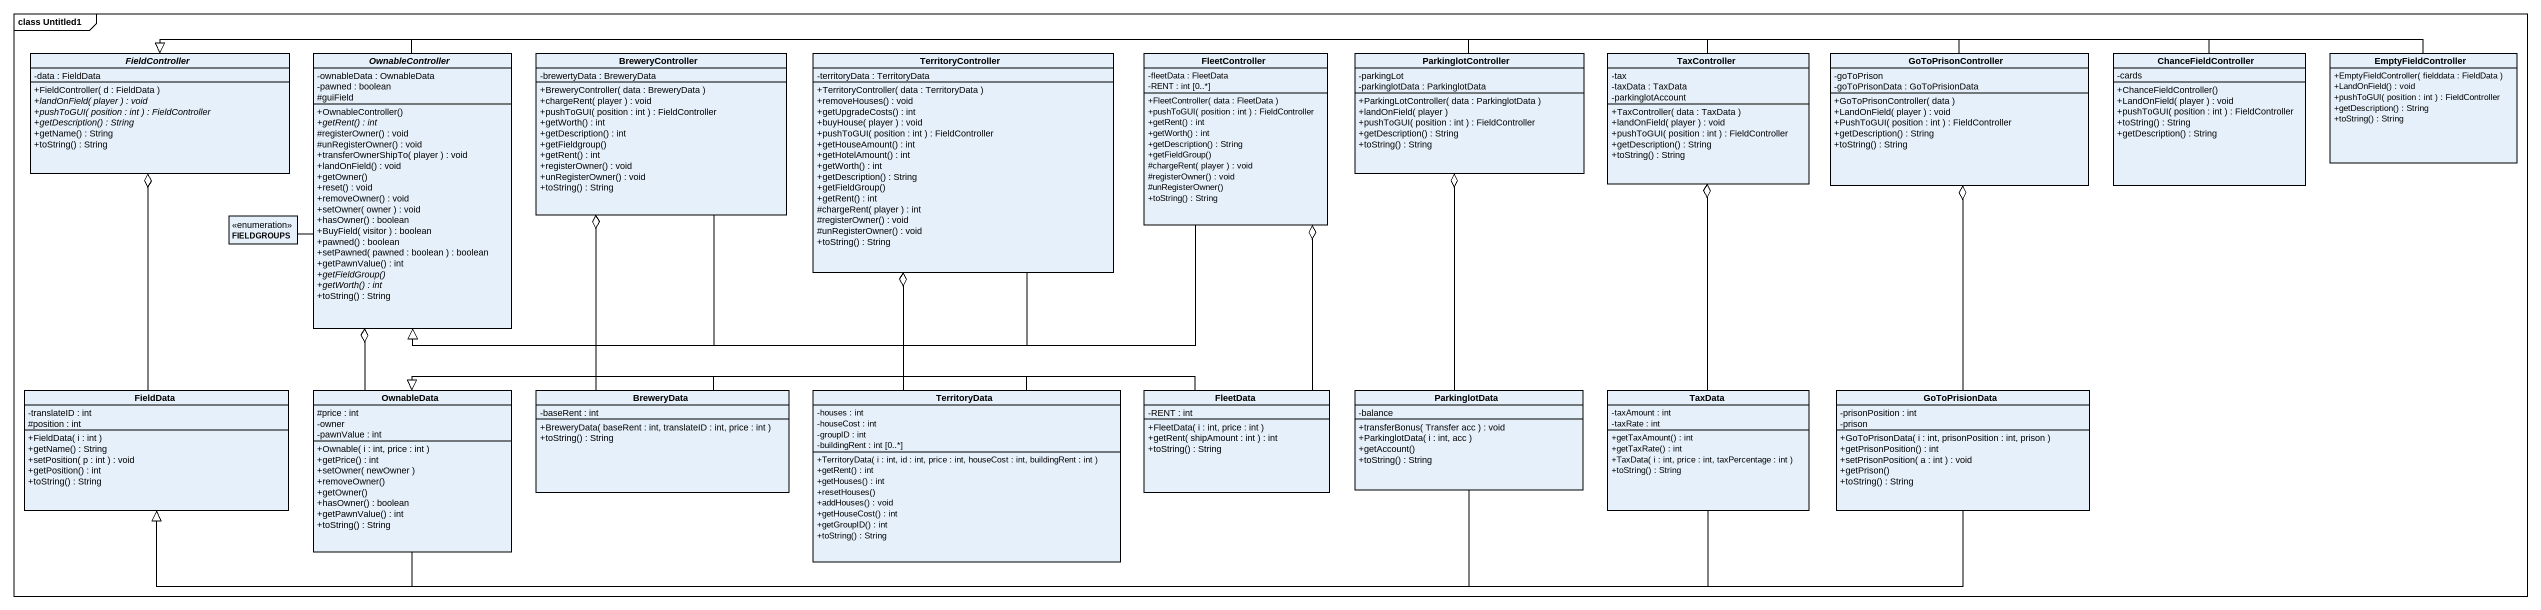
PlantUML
@startuml
mainframe class Untitled1
hide circle
hide empty members
skinparam classAttributeIconSize 0
abstract class FieldController {
  -data : FieldData
  +FieldController( d : FieldData )
  {abstract} +landOnField( player ) : void
  {abstract} +pushToGUI( position : int ) : FieldController
  {abstract} +getDescription() : String
  +getName() : String
  +toString() : String
}
abstract class OwnableController {
  -ownableData : OwnableData
  -pawned : boolean
  #guiField
  +OwnableController()
  {abstract} +getRent() : int
  #registerOwner() : void
  #unRegisterOwner() : void
  +transferOwnerShipTo( player ) : void
  +landOnField() : void
  +getOwner()
  +reset() : void
  +removeOwner() : void
  +setOwner( owner ) : void
  +hasOwner() : boolean
  +BuyField( visitor ) : boolean
  +pawned() : boolean
  +setPawned( pawned : boolean ) : boolean
  +getPawnValue() : int
  {abstract} +getFieldGroup()
  {abstract} +getWorth() : int
  +toString() : String
}
class BreweryController {
  -brewertyData : BreweryData
  +BreweryController( data : BreweryData )
  +chargeRent( player ) : void
  +pushToGUI( position : int ) : FieldController
  +getWorth() : int
  +getDescription() : int
  +getFieldgroup()
  +getRent() : int
  +registerOwner() : void
  +unRegisterOwner() : void
  +toString() : String
}
class TerritoryController {
  -territoryData : TerritoryData
  +TerritoryController( data : TerritoryData )
  +removeHouses() : void
  +getUpgradeCosts() : int
  +buyHouse( player ) : void
  +pushToGUI( position : int ) : FieldController
  +getHouseAmount() : int
  +getHotelAmount() : int
  +getWorth() : int
  +getDescription() : String
  +getFieldGroup()
  +getRent() : int
  #chargeRent( player ) : int
  #registerOwner() : void
  #unRegisterOwner() : void
  +toString() : String
}
class FleetController {
  -fleetData : FleetData
  -RENT : int [0..*]
  +FleetController( data : FleetData )
  +pushToGUI( position : int ) : FieldController
  +getRent() : int
  +getWorth() : int
  +getDescription() : String
  +getFieldGroup()
  #chargeRent( player ) : void
  #registerOwner() : void
  #unRegisterOwner()
  +toString() : String
}
class ParkinglotController {
  -parkingLot
  -parkinglotData : ParkinglotData
  +ParkingLotController( data : ParkinglotData )
  +landOnField( player )
  +pushToGUI( position : int ) : FieldController
  +getDescription() : String
  +toString() : String
}
class TaxController {
  -tax
  -taxData : TaxData
  -parkinglotAccount
  +TaxController( data : TaxData )
  +landOnField( player ) : void
  +pushToGUI( position : int ) : FieldController
  +getDescription() : String
  +toString() : String
}
class GoToPrisonController {
  -goToPrison
  -goToPrisonData : GoToPrisionData
  +GoToPrisonController( data )
  +LandOnField( player ) : void
  +PushToGUI( position : int ) : FieldController
  +getDescription() : String
  +toString() : String
}
class ChanceFieldController {
  -cards
  +ChanceFieldController()
  +LandOnField( player ) : void
  +pushToGUI( position : int ) : FieldController
  +toString() : String
  +getDescription() : String
}
class EmptyFieldController {
  +EmptyFieldController( fielddata : FieldData )
  +LandOnField() : void
  +pushToGUI( position : int ) : FieldController
  +getDescription() : String
  +toString() : String
}
enum FIELDGROUPS
class FieldData {
  -translateID : int
  #position : int
  +FieldData( i : int )
  +getName() : String
  +setPosition( p : int ) : void
  +getPosition() : int
  +toString() : String
}
class OwnableData {
  #price : int
  -owner
  -pawnValue : int
  +Ownable( i : int, price : int )
  +getPrice() : int
  +setOwner( newOwner )
  +removeOwner()
  +getOwner()
  +hasOwner() : boolean
  +getPawnValue() : int
  +toString() : String
}
class BreweryData {
  -baseRent : int
  +BreweryData( baseRent : int, translateID : int, price : int )
  +toString() : String
}
class TerritoryData {
  -houses : int
  -houseCost : int
  -groupID : int
  -buildingRent : int [0..*]
  +TerritoryData( i : int, id : int, price : int, houseCost : int, buildingRent : int )
  +getRent() : int
  +getHouses() : int
  +resetHouses()
  +addHouses() : void
  +getHouseCost() : int
  +getGroupID() : int
  +toString() : String
}
class FleetData {
  -RENT : int
  +FleetData( i : int, price : int )
  +getRent( shipAmount : int ) : int
  +toString() : String
}
class ParkinglotData {
  -balance
  +transferBonus( Transfer acc ) : void
  +ParkinglotData( i : int, acc )
  +getAccount()
  +toString() : String
}
class TaxData {
  -taxAmount : int
  -taxRate : int
  +getTaxAmount() : int
  +getTaxRate() : int
  +TaxData( i : int, price : int, taxPercentage : int )
  +toString() : String
}
class GoToPrisionData {
  -prisonPosition : int
  -prison
  +GoToPrisonData( i : int, prisonPosition : int, prison )
  +getPrisonPosition() : int
  +setPrisonPosition( a : int ) : void
  +getPrison()
  +toString() : String
}
FieldController o-- FieldData
OwnableController -left-|> FieldController
OwnableController o-- OwnableData
BreweryController -left-|> OwnableController
BreweryController o-- BreweryData
TerritoryController -left-|> OwnableController
TerritoryController o-- TerritoryData
FleetController -left-|> OwnableController
FleetController o-- FleetData
ParkinglotController -left-|> FieldController
ParkinglotController o-- ParkinglotData
TaxController -left-|> FieldController
TaxController o-- TaxData
GoToPrisonController -left-|> FieldController
GoToPrisonController o-- GoToPrisionData
ChanceFieldController -left-|> FieldController
EmptyFieldController -left-|> FieldController
FIELDGROUPS -right- OwnableController
OwnableData -left-|> FieldData
BreweryData -left-|> OwnableData
TerritoryData -left-|> OwnableData
FleetData -left-|> OwnableData
ParkinglotData -left-|> FieldData
TaxData -left-|> FieldData
GoToPrisionData -left-|> FieldData
@enduml
